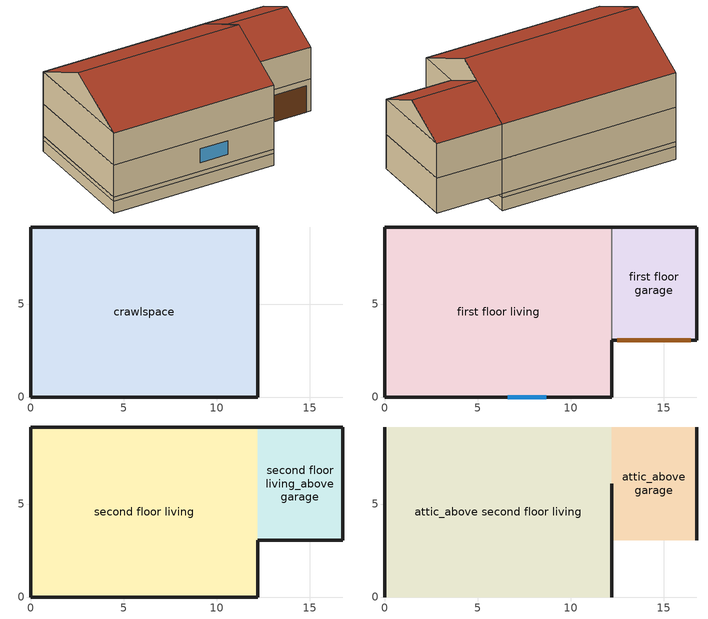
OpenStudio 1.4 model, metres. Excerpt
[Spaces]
crawlspace
 floor ground (GrndUninsUnfinCSFloor): 12.19,9.14 12.19,0 0,0 0,9.14 z-1.22
 wall outside (CSRimJoist): 0,9.14 0,0 12.19,0 12.19,9.14 0,9.14 z-0.3:0
 wall ground (GrndInsUnfinCSWall): 12.19,0 12.19,9.14 0,9.14 0,0 12.19,0 z-1.22:-0.3
first floor living
 floor to crawlspace (UnfinCSInsFinFloor): 12.19,9.14 12.19,0 0,0 0,9.14 z0
 wall outside (ExtInsFinWall): 12.19,9.14 0,9.14 0,0 12.19,0 12.19,3.05 z0:2.44
 wall to first floor garage (UnfinInsFinWall): 12.19,3.05 12.19,9.14 z0:2.44
 window (Sub Surface 1-Glass): 6.6,0 8.67,0 z0.66:1.72
 ceiling adiabatic (RevFinUninsFinFloor): 12.19,0 12.19,9.14 0,9.14 0,0 z2.44
first floor garage
 floor ground (GrndUninsUnfinGrgFloor): 16.76,9.14 16.76,3.05 12.19,3.05 12.19,9.14 z0
 wall outside (ExtUninsUnfinWall): 12.19,3.05 16.76,3.05 16.76,9.14 12.19,9.14 z0:2.44
 door (GarageDoors): 12.49,3.05 16.45,3.05 z0:2
second floor living
 floor adiabatic (FinUninsFinFloor): 12.19,9.14 12.19,0 0,0 0,9.14 z2.44
 wall outside (ExtInsFinWall): 12.19,9.14 0,9.14 0,0 12.19,0 12.19,3.05 z2.44:4.88
second floor living_above garage
 floor to first floor garage (UnfinInsFinFloor): 16.76,9.14 16.76,3.05 12.19,3.05 12.19,9.14 z2.44
 wall outside (ExtInsFinWall): 12.19,3.05 16.76,3.05 16.76,9.14 12.19,9.14 z2.44:4.88
attic_above second floor living
 floor to second floor living (FinInsUnfinUAFloor): 12.19,9.14 12.19,0 0,0 0,9.14 z4.88
 wall outside (ExtUninsUnfinWall): 0,4.57,7.16 0,9.14,4.88 0,0,4.88; 12.19,4.57,7.16 12.19,0,4.88 12.19,3.05,4.88 12.19,6.1,6.4
 roof outside (UnfinInsExtRoof): 12.19,4.57,7.16 12.19,9.14,4.88 0,9.14,4.88 0,4.57,7.16; 0,4.57,7.16 0,0,4.88 12.19,0,4.88 12.19,4.57,7.16
attic_above garage
 floor to second floor living_above garage (FinInsUnfinUAFloor): 16.76,9.14 16.76,3.05 12.19,3.05 12.19,9.14 z4.88
 wall outside (ExtUninsUnfinWall): 16.76,6.1,6.4 16.76,3.05,4.88 16.76,9.14,4.88
 roof outside (UnfinInsExtRoof): 16.76,6.1,6.4 16.76,9.14,4.88 12.19,9.14,4.88 12.19,6.1,6.4; 12.19,6.1,6.4 12.19,3.05,4.88 16.76,3.05,4.88 16.76,6.1,6.4
[Building]
simple residential geometry
[ClimateZones]
Climate Zone Institution Name 1=ASHRAE; Climate Zone Document Name 1=ANSI/ASHRAE Standard 169; Climate Zone Document Year 1=2006; Climate Zone Institution Name 2=CEC; Climate Zone Document Name 2=California Climate Zone Descriptions; Climate Zone Document Year 2=1995
[Site]
Site 1: Latitude {deg}=39.74; Longitude {deg}=-105.18; Time Zone {hr}=-7; Elevation {m}=1829
[SizingPeriod:DesignDay] Barometric Pressure {Pa}=81198; Sky Clearness=0; Rain Indicator=0; Snow Indicator=0; Day of Month=21; Daylight Saving Time Indicator=0; Dry-Bulb Temperature Range Modifier Type=DefaultMultipliers
Name | Maximum Dry-Bulb Temperature {C} | Daily Dry-Bulb Temperature Range {deltaC} | Humidity Indicating Conditions at Maximum Dry-Bulb {BasedOnField A3} | Wind Speed {m/s} | Wind Direction {deg} | Month | Day Type | Humidity Indicating Type | Solar Model Indicator | ASHRAE Taub | ASHRAE Taud
Denver Centennial  Golden   N Ann Clg .4% Condns Enth=>MDB | 27.3 | 15.2 | 59700 | 4.9 | 0 | 7 | SummerDesignDay | Enthalpy | ASHRAETau | 0.424 | 2.025
Denver Centennial  Golden   N Ann Htg Wind 99.6% Condns WS=>MCDB | 3.9 | 0 | 3.9 | 12.2 | 340 | 12 | WinterDesignDay | Wetbulb | ASHRAEClearSky
Denver Centennial  Golden   N Ann Clg .4% Condns WB=>MDB | 27.3 | 15.2 | 18.4 | 4.9 | 0 | 7 | SummerDesignDay | Wetbulb | ASHRAETau | 0.424 | 2.025
Denver Centennial  Golden   N Ann Clg .4% Condns DP=>MDB | 20.2 | 15.2 | 16.1 | 4.9 | 0 | 7 | SummerDesignDay | Dewpoint | ASHRAETau | 0.424 | 2.025
Denver Centennial  Golden   N Ann Clg .4% Condns DB=>MWB | 33 | 15.2 | 15.7 | 4.9 | 0 | 7 | SummerDesignDay | Wetbulb | ASHRAETau | 0.424 | 2.025
Denver Centennial  Golden   N Ann Htg 99.6% Condns DB | -18.8 | 0 | -18.8 | 3 | 340 | 12 | WinterDesignDay | Wetbulb | ASHRAEClearSky
Denver Centennial  Golden   N Ann Hum_n 99.6% Condns DP=>MCDB | -10.9 | 0 | -21.6 | 3 | 340 | 12 | WinterDesignDay | Dewpoint | ASHRAEClearSky
[Material]
Name | Roughness | Thickness {m} | Conductivity {W/m-K} | Density {kg/m3} | Specific Heat {J/kg-K} | Thermal Absorptance | Solar Absorptance | Visible Absorptance
CrawlCeilingIns | Rough | 0.23495 | 2.59778 | 106.355 | 1151.63
Plywood-3_4in | Rough | 0.0015875 | 0.11544 | 512.591 | 1214.172
Plywood-3_2in | Rough | 0.0381 | 0.11544 | 512.591 | 1214.172
FloorMass; FloorMass 1; FloorMass 2 | Rough | 0.015875 | 0.11544 | 544.628 | 1214.172 | 0.9 | 0.6
Soil-12in; Soil-12in 1 | Rough | 0.3048 | 1.73073 | 1842.12 | 418.68
Concrete-8in | Rough | 0.2032 | 1.3112 | 2242.58 | 837.36 | 0.9
CSJoistandCavity | Rough | 0.23495 | 0.584108 | 40.863 | 1209.66
ExteriorFinish; ExteriorFinish 2 | Rough | 0.009525 | 0.0894213 | 177.805 | 1046.7 | 0.9 | 0.3 | 0.3
CarpetBareLayer; CarpetBareLayer 1; CarpetBareLayer 2 | Rough | 0.0127 | 0.0433377 | 54.4628 | 1339.776 | 0.9 | 0.9
GypsumBoard-ExtWall | Rough | 0.0254 | 0.160266 | 800.923 | 837.36 | 0.9 | 0.5 | 0.1
ExteriorFinish 1 | Rough | 0.009525 | 0.0901424 | 177.805 | 1046.7 | 0.9 | 0.3 | 0.3
StudandCavity | Rough | 0.0889 | 1.24766 | 128.864 | 1213.01
GypsumBoard-Ceiling; GypsumBoard-Ceiling 1 | Rough | 0.0254 | 0.160266 | 800.923 | 837.36 | 0.9 | 0.3 | 0.1
AddforCTFCalc; Plywood-3_4in 1; Plywood-3_4in 2; Plywood-3_4in 3 | Rough | 0.01905 | 0.11544 | 512.591 | 1214.172
RoofingMaterial | Rough | 0.0094488 | 0.162689 | 1121.29 | 1465.38 | 0.91 | 0.85 | 0.85
UARoofIns | Rough | 0.18415 | 9.5252 | 36.7699 | 1209.11
PartitionWallMass; PartitionWallMass 1 | Rough | 0.0127 | 0.160266 | 800.923 | 837.36 | 0.9 | 0.5 | 0.1
IntWallIns | Rough | 0.0889 | 1.29846 | 128.864 | 1213.01
StudandAirFloor | Rough | 0.0889 | 0.448724 | 67.468 | 1211.59
IntFloorIns | Rough | 0.1397 | 1.90462 | 106.355 | 1151.63
Plywood-1_2in 1 | Rough | 0.0127 | 0.11544 | 512.591 | 1214.172
StudandAirWall; StudandAirWall 1 | Rough | 0.0889 | 0.4425 | 48.9212 | 1210.47
Concrete-4in | Rough | 0.1016 | 1.3112 | 2242.58 | 837.36 | 0.9
GarageDoorMaterial | Smooth | 0.0633984 | 0.0873133 | 512.591 | 1214.172
LivingFurnitureMaterial | Rough | 0.1524 | 0.11544 | 640.739 | 1214.172 | 0.9 | 0.6 | 0.1
GarageFurnitureMaterial | Rough | 0.1524 | 0.11544 | 640.739 | 1214.172
[Material:NoMass] Roughness=Rough
Name | Thermal Resistance {m2-K/W}
CWall-FicR | 0.099524
CFloor-FicR; Adiabatic | 176.11
[Construction]
UnfinCSInsFinFloor: CrawlCeilingIns, Plywood-3_4in, FloorMass, CarpetBareLayer
GrndInsUnfinCSWall: CWall-FicR, Soil-12in, Concrete-8in
GrndUninsUnfinCSFloor: CFloor-FicR, Soil-12in
CSRimJoist: ExteriorFinish, Plywood-3_2in, CSJoistandCavity
ExtInsFinWall: ExteriorFinish 1, StudandCavity, GypsumBoard-ExtWall
FinInsUnfinUAFloor: GypsumBoard-Ceiling, AddforCTFCalc
UnfinInsExtRoof: RoofingMaterial, Plywood-3_4in 1, UARoofIns
UnfinInsFinWall: IntWallIns, PartitionWallMass
FinUninsFinFloor: GypsumBoard-Ceiling 1, StudandAirFloor, Plywood-3_4in 2, FloorMass 1, CarpetBareLayer 1
RevFinUninsFinFloor: CarpetBareLayer 1, FloorMass 1, Plywood-3_4in 2, StudandAirFloor, GypsumBoard-Ceiling 1
UnfinInsFinFloor: IntFloorIns, Plywood-3_4in 3, FloorMass 2, CarpetBareLayer 2
ExtUninsUnfinWall: ExteriorFinish 2, Plywood-1_2in 1, StudandAirWall
GrndUninsUnfinGrgFloor: Adiabatic, Soil-12in 1, Concrete-4in
Sub Surface 1-Glass: Sub Surface 1-Win
GarageDoors: GarageDoorMaterial
FinUninsFinWall: PartitionWallMass 1, StudandAirWall 1, PartitionWallMass 1
LivingFurniture: LivingFurnitureMaterial
GarageFurniture: GarageFurnitureMaterial
[WindowMaterial:Shade]
CoolingShade: Solar Transmittance=0.999; Solar Reflectance=0.00099; Visible Transmittance=0.999; Visible Reflectance=0.00099; Thermal Hemispherical Emissivity=1e-005; Thermal Transmittance=0.999; Thickness {m}=0.0001; Conductivity {W/m-K}=10000; Shade to Glass Distance {m}=0.001; Top Opening Multiplier=0; Bottom Opening Multiplier=0; Left-Side Opening Multiplier=0; Right-Side Opening Multiplier=0; Airflow Permeability=0
[WindowMaterial:SimpleGlazingSystem]
Sub Surface 1-Win: U-Factor {W/m2-K}=0.38; Solar Heat Gain Coefficient=0.308
[BuildingStory]
Name | Nominal Z Coordinate {m} | Nominal Floor to Floor Height {m}
first level; third level | 0 | 2.4384
second level | 2.4384 | 2.4384
crawl | 0 | 1.2192
[Space]
Name | Space Type | Building Story | Thermal Zone
first floor living | living spacetype | first level | living
second floor living; second floor living_above garage | living spacetype | second level | living
attic_above second floor living; attic_above garage | attic spacetype | third level | attic
first floor garage | garage spacetype | first level | garage
crawlspace | crawl spacetype | crawl | crawl
[SpaceType]
living spacetype; garage spacetype; attic spacetype; crawl spacetype
[ThermalZone] Use Ideal Air Loads=No
living; garage; attic; crawl
[Sizing:Zone] Zone Cooling Design Supply Air Temperature {C}=14; Zone Heating Design Supply Air Temperature {C}=40; Zone Cooling Design Supply Air Humidity Ratio {kg-H2O/kg-air}=0.0085; Zone Heating Design Supply Air Humidity Ratio {kg-H2O/kg-air}=0.008; Heating Design Air Flow Method=DesignDay
Name | Cooling Design Air Flow Method
garage; attic; living | DesignDay
crawl
[ElectricEquipment:Definition] Design Level Calculation Method=EquipmentLevel
Name | Design Level {W} | Fraction Latent | Fraction Radiant | Fraction Lost
residential_electric_range | 224.287 | 0.3 | 0.24 | 0.3
residential_electric_mel | 558.191 | 0.022 | 0.555 | 0.053
residential_refrigerator | 65.0944 | 0 | 0 | 0
residential_electric_dw | 55.3041 | 0.15 | 0.36 | 0.27
[ElectricEquipment] Space or SpaceType=living spacetype
Name | Electric Equipment Definition | Schedule
residential_electric_range | residential_electric_range | Range_annual_schedule
residential_electric_mel | residential_electric_mel | Elcetric_mel_annual_schedule
residential_refrigerator | residential_refrigerator | refrigerator_ruleset
residential_electric_dw | residential_electric_dw | Elcetric_dw_annual_schedule
[ShadingControl]
WindowShadingControl: Shading Type=InteriorShade; Shading Device Material=CoolingShade; Shading Control Type=OnIfScheduleAllows; Schedule=WindowShadingSchedule
[InternalMass:Definition] Design Level Calculation Method=SurfaceArea
Name | Construction | Surface Area {m2}
LivingPartition | FinUninsFinWall | 111.484
LivingSpaceFurniture | LivingFurniture | 44.5935
GarageSpaceFurniture | GarageFurniture | 2.78709
[InternalMass]
Name | Internal Mass Definition | Space or SpaceType
LivingPartition | LivingPartition | living spacetype
LivingSpaceFurniture | LivingSpaceFurniture | living spacetype
GarageSpaceFurniture | GarageSpaceFurniture | garage spacetype
[Schedule:Ruleset]
Name | Default Day Schedule | Summer Design Day Schedule | Winter Design Day Schedule
Range_annual_schedule | Schedule Day 1 | RangeSummer 1 | RangeWinter 1
Elcetric_mel_annual_schedule | Schedule Day 2 | ElectricmelSummer 1 | ElectricmelWinter 1
refrigerator_ruleset | Schedule Day 3 | RefrigeratorSummer 1 | RefrigeratorWinter 1
Elcetric_dw_annual_schedule | Schedule Day 4 | ElectricDwSummer 1 | ElectricDwWinter 1
WindowShadingSchedule | Schedule Day 5 | WindowShadingScheduleSummer | WindowShadingScheduleWinter
[Schedule:Day]
Schedule Day 1; Schedule Day 2; Schedule Day 3; Schedule Day 4; Schedule Day 5: 24, 0, 0
RangeWinter; RangeWeekend1; RangeWeekday2; RangeWeekend2; RangeWeekday12; RangeWeekend12; RangeWinter 1: 1, 0, 0.0466667, 2, 0, 0.0466667, 3, 0, 0.0266667, 4, 0, 0.0266667, 5, 0, 0.0466667, 6, 0, 0.0733333, 7, 0, 0.166667, 8, 0, 0.28, 9, 0, 0.306667, 10, 0, 0.32, 11, 0, 0.28, 12, 0, 0.333333, 13, 0, 0.38, 14, 0, 0.306667, 15, 0, 0.38, 16, 0, 0.293333, 17, 0, 0.613333, 18, 0, 1, 19, 0, 0.78, 20, 0, 0.4, 21, 0, 0.233333, 22, 0, 0.166667, 23, 0, 0.106667, 24, 0, 0.0733333
RangeWeekday3; RangeWeekend3; RangeWeekday5; RangeWeekend5: 1, 0, 0.0421574, 2, 0, 0.0421574, 3, 0, 0.0240899, 4, 0, 0.0240899, 5, 0, 0.0421574, 6, 0, 0.0662473, 7, 0, 0.150562, 8, 0, 0.252944, 9, 0, 0.277034, 10, 0, 0.289079, 11, 0, 0.252944, 12, 0, 0.301124, 13, 0, 0.343282, 14, 0, 0.277034, 15, 0, 0.343282, 16, 0, 0.264989, 17, 0, 0.554069, 18, 0, 0.903373, 19, 0, 0.704631, 20, 0, 0.361349, 21, 0, 0.210787, 22, 0, 0.150562, 23, 0, 0.0963598, 24, 0, 0.0662473
RangeWeekday4; RangeWeekend4: 1, 0, 0.0419872, 2, 0, 0.0419872, 3, 0, 0.0239927, 4, 0, 0.0239927, 5, 0, 0.0419872, 6, 0, 0.0659799, 7, 0, 0.149954, 8, 0, 0.251923, 9, 0, 0.275916, 10, 0, 0.287912, 11, 0, 0.251923, 12, 0, 0.299909, 13, 0, 0.341896, 14, 0, 0.275916, 15, 0, 0.341896, 16, 0, 0.26392, 17, 0, 0.551832, 18, 0, 0.899727, 19, 0, 0.701787, 20, 0, 0.359891, 21, 0, 0.209936, 22, 0, 0.149954, 23, 0, 0.0959708, 24, 0, 0.0659799
RangeSummer; RangeWeekend6; RangeWeekday9; RangeWeekend9; RangeSummer 1: 1, 0, 0.0378608, 2, 0, 0.0378608, 3, 0, 0.0216348, 4, 0, 0.0216348, 5, 0, 0.0378608, 6, 0, 0.0594956, 7, 0, 0.135217, 8, 0, 0.227165, 9, 0, 0.2488, 10, 0, 0.259617, 11, 0, 0.227165, 12, 0, 0.270435, 13, 0, 0.308295, 14, 0, 0.2488, 15, 0, 0.308295, 16, 0, 0.237982, 17, 0, 0.4976, 18, 0, 0.811304, 19, 0, 0.632817, 20, 0, 0.324521, 21, 0, 0.189304, 22, 0, 0.135217, 23, 0, 0.086539, 24, 0, 0.0594956
RangeWeekday7; RangeWeekend7; RangeWeekday8; RangeWeekend8: 1, 0, 0.0381161, 2, 0, 0.0381161, 3, 0, 0.0217806, 4, 0, 0.0217806, 5, 0, 0.0381161, 6, 0, 0.0598967, 7, 0, 0.136129, 8, 0, 0.228696, 9, 0, 0.250477, 10, 0, 0.261367, 11, 0, 0.228696, 12, 0, 0.272258, 13, 0, 0.310374, 14, 0, 0.250477, 15, 0, 0.310374, 16, 0, 0.239587, 17, 0, 0.500954, 18, 0, 0.816773, 19, 0, 0.637083, 20, 0, 0.326709, 21, 0, 0.19058, 22, 0, 0.136129, 23, 0, 0.0871225, 24, 0, 0.0598967
RangeWeekday10; RangeWeekend10; RangeWeekday11; RangeWeekend11: 1, 0, 0.0461562, 2, 0, 0.0461562, 3, 0, 0.026375, 4, 0, 0.026375, 5, 0, 0.0461562, 6, 0, 0.0725311, 7, 0, 0.164844, 8, 0, 0.276937, 9, 0, 0.303312, 10, 0, 0.3165, 11, 0, 0.276937, 12, 0, 0.329687, 13, 0, 0.375843, 14, 0, 0.303312, 15, 0, 0.375843, 16, 0, 0.290125, 17, 0, 0.606624, 18, 0, 0.989061, 19, 0, 0.771468, 20, 0, 0.395624, 21, 0, 0.230781, 22, 0, 0.164844, 23, 0, 0.1055, 24, 0, 0.0725311
ElectricmelWinter; ElectricmelWeekend1; ElectricmelWeekday12; ElectricmelWeekend12; ElectricmelWinter 1: 1, 0, 0.559347, 2, 0, 0.517396, 3, 0, 0.517396, 4, 0, 0.503412, 5, 0, 0.461461, 6, 0, 0.503412, 7, 0, 0.601298, 8, 0, 0.657232, 9, 0, 0.475445, 10, 0, 0.321624, 11, 0, 0.335608, 12, 0, 0.349592, 13, 0, 0.335608, 14, 0, 0.391543, 15, 0, 0.433494, 16, 0, 0.447477, 17, 0, 0.545363, 18, 0, 0.741134, 19, 0, 0.880971, 20, 0, 0.936905, 21, 0, 0.99284, 22, 0, 0.964873, 23, 0, 0.825036, 24, 0, 0.699183
ElectricmelWeekday2; ElectricmelWeekend2: 1, 0, 0.56338, 2, 0, 0.521127, 3, 0, 0.521127, 4, 0, 0.507042, 5, 0, 0.464789, 6, 0, 0.507042, 7, 0, 0.605634, 8, 0, 0.661972, 9, 0, 0.478873, 10, 0, 0.323944, 11, 0, 0.338028, 12, 0, 0.352113, 13, 0, 0.338028, 14, 0, 0.394366, 15, 0, 0.43662, 16, 0, 0.450704, 17, 0, 0.549296, 18, 0, 0.746479, 19, 0, 0.887324, 20, 0, 0.943662, 21, 0, 1, 22, 0, 0.971831, 23, 0, 0.830986, 24, 0, 0.704225
ElectricmelWeekday3; ElectricmelWeekend3; ElectricmelWeekday5; ElectricmelWeekend5: 1, 0, 0.445057, 2, 0, 0.411678, 3, 0, 0.411678, 4, 0, 0.400551, 5, 0, 0.367172, 6, 0, 0.400551, 7, 0, 0.478436, 8, 0, 0.522942, 9, 0, 0.378298, 10, 0, 0.255908, 11, 0, 0.267034, 12, 0, 0.278161, 13, 0, 0.267034, 14, 0, 0.31154, 15, 0, 0.344919, 16, 0, 0.356046, 17, 0, 0.433931, 18, 0, 0.5897, 19, 0, 0.700965, 20, 0, 0.74547, 21, 0, 0.789976, 22, 0, 0.767723, 23, 0, 0.656459, 24, 0, 0.556321
ElectricmelWeekday4; ElectricmelWeekend4: 1, 0, 0.443264, 2, 0, 0.410019, 3, 0, 0.410019, 4, 0, 0.398938, 5, 0, 0.365693, 6, 0, 0.398938, 7, 0, 0.476509, 8, 0, 0.520835, 9, 0, 0.376775, 10, 0, 0.254877, 11, 0, 0.265959, 12, 0, 0.27704, 13, 0, 0.265959, 14, 0, 0.310285, 15, 0, 0.34353, 16, 0, 0.354611, 17, 0, 0.432183, 18, 0, 0.587325, 19, 0, 0.698141, 20, 0, 0.742468, 21, 0, 0.786794, 22, 0, 0.764631, 23, 0, 0.653815, 24, 0, 0.55408
ElectricmelSummer; ElectricmelWeekend6; ElectricmelWeekday9; ElectricmelWeekend9; ElectricmelSummer 1: 1, 0, 0.370657, 2, 0, 0.342857, 3, 0, 0.342857, 4, 0, 0.333591, 5, 0, 0.305792, 6, 0, 0.333591, 7, 0, 0.398456, 8, 0, 0.435522, 9, 0, 0.315058, 10, 0, 0.213128, 11, 0, 0.222394, 12, 0, 0.23166, 13, 0, 0.222394, 14, 0, 0.25946, 15, 0, 0.287259, 16, 0, 0.296525, 17, 0, 0.36139, 18, 0, 0.49112, 19, 0, 0.583784, 20, 0, 0.62085, 21, 0, 0.657916, 22, 0, 0.639383, 23, 0, 0.546719, 24, 0, 0.463321
ElectricmelWeekday7; ElectricmelWeekend7; ElectricmelWeekday8; ElectricmelWeekend8: 1, 0, 0.367968, 2, 0, 0.34037, 3, 0, 0.34037, 4, 0, 0.331171, 5, 0, 0.303573, 6, 0, 0.331171, 7, 0, 0.395565, 8, 0, 0.432362, 9, 0, 0.312772, 10, 0, 0.211581, 11, 0, 0.220781, 12, 0, 0.22998, 13, 0, 0.220781, 14, 0, 0.257577, 15, 0, 0.285175, 16, 0, 0.294374, 17, 0, 0.358768, 18, 0, 0.487557, 19, 0, 0.579549, 20, 0, 0.616346, 21, 0, 0.653142, 22, 0, 0.634744, 23, 0, 0.542752, 24, 0, 0.459959
ElectricmelWeekday10; ElectricmelWeekend10: 1, 0, 0.443712, 2, 0, 0.410434, 3, 0, 0.410434, 4, 0, 0.399341, 5, 0, 0.366063, 6, 0, 0.399341, 7, 0, 0.476991, 8, 0, 0.521362, 9, 0, 0.377156, 10, 0, 0.255135, 11, 0, 0.266227, 12, 0, 0.27732, 13, 0, 0.266227, 14, 0, 0.310599, 15, 0, 0.343877, 16, 0, 0.35497, 17, 0, 0.43262, 18, 0, 0.587919, 19, 0, 0.698847, 20, 0, 0.743218, 21, 0, 0.787589, 22, 0, 0.765404, 23, 0, 0.654476, 24, 0, 0.55464
ElectricmelWeekday11; ElectricmelWeekend11: 1, 0, 0.442368, 2, 0, 0.40919, 3, 0, 0.40919, 4, 0, 0.398131, 5, 0, 0.364953, 6, 0, 0.398131, 7, 0, 0.475545, 8, 0, 0.519782, 9, 0, 0.376013, 10, 0, 0.254361, 11, 0, 0.265421, 12, 0, 0.27648, 13, 0, 0.265421, 14, 0, 0.309657, 15, 0, 0.342835, 16, 0, 0.353894, 17, 0, 0.431309, 18, 0, 0.586137, 19, 0, 0.696729, 20, 0, 0.740966, 21, 0, 0.785203, 22, 0, 0.763084, 23, 0, 0.652493, 24, 0, 0.55296
RefrigeratorWinter; RefrigeratorWeekend1; RefrigeratorWeekday12; RefrigeratorWeekend12; RefrigeratorWinter 1: 1, 0, 0.610949, 2, 0, 0.595675, 3, 0, 0.580401, 4, 0, 0.565128, 5, 0, 0.549854, 6, 0, 0.549854, 7, 0, 0.580401, 8, 0, 0.610949, 9, 0, 0.626223, 10, 0, 0.626223, 11, 0, 0.610949, 12, 0, 0.610949, 13, 0, 0.641496, 14, 0, 0.641496, 15, 0, 0.641496, 16, 0, 0.626223, 17, 0, 0.672044, 18, 0, 0.733139, 19, 0, 0.763686, 20, 0, 0.733139, 21, 0, 0.717865, 22, 0, 0.702591, 23, 0, 0.672044, 24, 0, 0.626223
RefrigeratorWeekday2; RefrigeratorWeekend2: 1, 0, 0.609489, 2, 0, 0.594252, 3, 0, 0.579015, 4, 0, 0.563777, 5, 0, 0.54854, 6, 0, 0.54854, 7, 0, 0.579015, 8, 0, 0.609489, 9, 0, 0.624726, 10, 0, 0.624726, 11, 0, 0.609489, 12, 0, 0.609489, 13, 0, 0.639964, 14, 0, 0.639964, 15, 0, 0.639964, 16, 0, 0.624726, 17, 0, 0.670438, 18, 0, 0.731387, 19, 0, 0.761861, 20, 0, 0.731387, 21, 0, 0.71615, 22, 0, 0.700912, 23, 0, 0.670438, 24, 0, 0.624726
RefrigeratorWeekday3; RefrigeratorWeekend3; RefrigeratorWeekday4; RefrigeratorWeekend4; RefrigeratorWeekday5; RefrigeratorWeekend5: 1, 0, 0.791241, 2, 0, 0.77146, 3, 0, 0.751679, 4, 0, 0.731898, 5, 0, 0.712117, 6, 0, 0.712117, 7, 0, 0.751679, 8, 0, 0.791241, 9, 0, 0.811022, 10, 0, 0.811022, 11, 0, 0.791241, 12, 0, 0.791241, 13, 0, 0.830803, 14, 0, 0.830803, 15, 0, 0.830803, 16, 0, 0.811022, 17, 0, 0.870365, 18, 0, 0.949489, 19, 0, 0.989051, 20, 0, 0.949489, 21, 0, 0.929708, 22, 0, 0.909927, 23, 0, 0.870365, 24, 0, 0.811022
RefrigeratorSummer; RefrigeratorWeekend6; RefrigeratorWeekday7; RefrigeratorWeekend7; RefrigeratorWeekday8; RefrigeratorWeekend8; RefrigeratorWeekday9; RefrigeratorWeekend9; RefrigeratorSummer 1: 1, 0, 0.8, 2, 0, 0.78, 3, 0, 0.76, 4, 0, 0.74, 5, 0, 0.72, 6, 0, 0.72, 7, 0, 0.76, 8, 0, 0.8, 9, 0, 0.82, 10, 0, 0.82, 11, 0, 0.8, 12, 0, 0.8, 13, 0, 0.84, 14, 0, 0.84, 15, 0, 0.84, 16, 0, 0.82, 17, 0, 0.88, 18, 0, 0.96, 19, 0, 1, 20, 0, 0.96, 21, 0, 0.94, 22, 0, 0.92, 23, 0, 0.88, 24, 0, 0.82
RefrigeratorWeekday10; RefrigeratorWeekend10: 1, 0, 0.679562, 2, 0, 0.662573, 3, 0, 0.645584, 4, 0, 0.628595, 5, 0, 0.611606, 6, 0, 0.611606, 7, 0, 0.645584, 8, 0, 0.679562, 9, 0, 0.696551, 10, 0, 0.696551, 11, 0, 0.679562, 12, 0, 0.679562, 13, 0, 0.71354, 14, 0, 0.71354, 15, 0, 0.71354, 16, 0, 0.696551, 17, 0, 0.747518, 18, 0, 0.815474, 19, 0, 0.849453, 20, 0, 0.815474, 21, 0, 0.798485, 22, 0, 0.781496, 23, 0, 0.747518, 24, 0, 0.696551
RefrigeratorWeekday11; RefrigeratorWeekend11: 1, 0, 0.675182, 2, 0, 0.658303, 3, 0, 0.641423, 4, 0, 0.624544, 5, 0, 0.607664, 6, 0, 0.607664, 7, 0, 0.641423, 8, 0, 0.675182, 9, 0, 0.692062, 10, 0, 0.692062, 11, 0, 0.675182, 12, 0, 0.675182, 13, 0, 0.708942, 14, 0, 0.708942, 15, 0, 0.708942, 16, 0, 0.692062, 17, 0, 0.742701, 18, 0, 0.810219, 19, 0, 0.843978, 20, 0, 0.810219, 21, 0, 0.793339, 22, 0, 0.77646, 23, 0, 0.742701, 24, 0, 0.692062
ElectricDwWinter; ElectricDwWeekday2; ElectricDwWeekday3; ElectricDwWeekday4; ElectricDwWeekday5; ElectricDwSummer; ElectricDwWeekday7; ElectricDwWeekday8; ElectricDwWeekday9; ElectricDwWeekday10; ElectricDwWeekday11; ElectricDwWeekday12; ElectricDwSummer 1; ElectricDwWinter 1: 1, 0, 0.126126, 2, 0, 0.0588589, 3, 0, 0.042042, 4, 0, 0.0252252, 5, 0, 0.0252252, 6, 0, 0.0840841, 7, 0, 0.168168, 8, 0, 0.260661, 9, 0, 0.487688, 10, 0, 0.546547, 11, 0, 0.470871, 12, 0, 0.403604, 13, 0, 0.344745, 14, 0, 0.386787, 15, 0, 0.302703, 16, 0, 0.31952, 17, 0, 0.31952, 18, 0, 0.412012, 19, 0, 0.731532, 20, 0, 0.933333, 21, 0, 0.756757, 22, 0, 0.563363, 23, 0, 0.36997, 24, 0, 0.260661
ElectricDwWeekend1; ElectricDwWeekend2; ElectricDwWeekend3; ElectricDwWeekend4; ElectricDwWeekend5; ElectricDwWeekend6; ElectricDwWeekend7; ElectricDwWeekend8; ElectricDwWeekend9; ElectricDwWeekend10; ElectricDwWeekend11; ElectricDwWeekend12: 1, 0, 0.135135, 2, 0, 0.0630631, 3, 0, 0.045045, 4, 0, 0.027027, 5, 0, 0.027027, 6, 0, 0.0900901, 7, 0, 0.18018, 8, 0, 0.279279, 9, 0, 0.522523, 10, 0, 0.585586, 11, 0, 0.504505, 12, 0, 0.432432, 13, 0, 0.369369, 14, 0, 0.414414, 15, 0, 0.324324, 16, 0, 0.342342, 17, 0, 0.342342, 18, 0, 0.441441, 19, 0, 0.783784, 20, 0, 1, 21, 0, 0.810811, 22, 0, 0.603604, 23, 0, 0.396396, 24, 0, 0.279279
WindowShadingSchedule01d; WindowShadingSchedule02d; WindowShadingSchedule12d; WindowShadingScheduleWinter: 1, 0, 0, 2, 0, 0, 3, 0, 0, 4, 0, 0, 5, 0, 0, 6, 0, 0, 7, 0, 0, 8, 0, 0, 9, 0, 0, 10, 0, 0, 11, 0, 0, 12, 0, 0, 13, 0, 0, 14, 0, 0, 15, 0, 0, 16, 0, 0, 17, 0, 0, 18, 0, 0, 19, 0, 0, 20, 0, 0, 21, 0, 0, 22, 0, 0, 23, 0, 0, 24, 0, 0
WindowShadingSchedule03d; WindowShadingSchedule04d; WindowShadingSchedule05d; WindowShadingSchedule06d; WindowShadingSchedule07d; WindowShadingSchedule08d; WindowShadingSchedule09d; WindowShadingSchedule10d; WindowShadingSchedule11d; WindowShadingScheduleSummer: 1, 0, 1, 2, 0, 1, 3, 0, 1, 4, 0, 1, 5, 0, 1, 6, 0, 1, 7, 0, 1, 8, 0, 1, 9, 0, 1, 10, 0, 1, 11, 0, 1, 12, 0, 1, 13, 0, 1, 14, 0, 1, 15, 0, 1, 16, 0, 1, 17, 0, 1, 18, 0, 1, 19, 0, 1, 20, 0, 1, 21, 0, 1, 22, 0, 1, 23, 0, 1, 24, 0, 1
[Schedule:Rule] Date Specification Type=DateRange; Start Day=1
Name | Schedule Ruleset | Rule Order | Day Schedule | Apply Sunday | Apply Monday | Apply Tuesday | Apply Wednesday | Apply Thursday | Apply Friday | Apply Saturday | Start Month | End Month | End Day
range_weekday_ruleset1 | Range_annual_schedule | 23 | RangeWinter | No | Yes | Yes | Yes | Yes | Yes | No | 1 | 1 | 31
range_weekend_ruleset1 | Range_annual_schedule | 22 | RangeWeekend1 | Yes | No | No | No | No | No | Yes | 1 | 1 | 31
range_weekday_ruleset2 | Range_annual_schedule | 21 | RangeWeekday2 | No | Yes | Yes | Yes | Yes | Yes | No | 2 | 2 | 28
range_weekend_ruleset2 | Range_annual_schedule | 20 | RangeWeekend2 | Yes | No | No | No | No | No | Yes | 2 | 2 | 28
range_weekday_ruleset3 | Range_annual_schedule | 19 | RangeWeekday3 | No | Yes | Yes | Yes | Yes | Yes | No | 3 | 3 | 31
range_weekend_ruleset3 | Range_annual_schedule | 18 | RangeWeekend3 | Yes | No | No | No | No | No | Yes | 3 | 3 | 31
range_weekday_ruleset4 | Range_annual_schedule | 17 | RangeWeekday4 | No | Yes | Yes | Yes | Yes | Yes | No | 4 | 4 | 30
range_weekend_ruleset4 | Range_annual_schedule | 16 | RangeWeekend4 | Yes | No | No | No | No | No | Yes | 4 | 4 | 30
range_weekday_ruleset5 | Range_annual_schedule | 15 | RangeWeekday5 | No | Yes | Yes | Yes | Yes | Yes | No | 5 | 5 | 31
range_weekend_ruleset5 | Range_annual_schedule | 14 | RangeWeekend5 | Yes | No | No | No | No | No | Yes | 5 | 5 | 31
range_weekday_ruleset6 | Range_annual_schedule | 13 | RangeSummer | No | Yes | Yes | Yes | Yes | Yes | No | 6 | 6 | 30
range_weekend_ruleset6 | Range_annual_schedule | 12 | RangeWeekend6 | Yes | No | No | No | No | No | Yes | 6 | 6 | 30
range_weekday_ruleset7 | Range_annual_schedule | 11 | RangeWeekday7 | No | Yes | Yes | Yes | Yes | Yes | No | 7 | 7 | 31
range_weekend_ruleset7 | Range_annual_schedule | 10 | RangeWeekend7 | Yes | No | No | No | No | No | Yes | 7 | 7 | 31
range_weekday_ruleset8 | Range_annual_schedule | 9 | RangeWeekday8 | No | Yes | Yes | Yes | Yes | Yes | No | 8 | 8 | 31
range_weekend_ruleset8 | Range_annual_schedule | 8 | RangeWeekend8 | Yes | No | No | No | No | No | Yes | 8 | 8 | 31
range_weekday_ruleset9 | Range_annual_schedule | 7 | RangeWeekday9 | No | Yes | Yes | Yes | Yes | Yes | No | 9 | 9 | 30
range_weekend_ruleset9 | Range_annual_schedule | 6 | RangeWeekend9 | Yes | No | No | No | No | No | Yes | 9 | 9 | 30
range_weekday_ruleset10 | Range_annual_schedule | 5 | RangeWeekday10 | No | Yes | Yes | Yes | Yes | Yes | No | 10 | 10 | 31
range_weekend_ruleset10 | Range_annual_schedule | 4 | RangeWeekend10 | Yes | No | No | No | No | No | Yes | 10 | 10 | 31
range_weekday_ruleset11 | Range_annual_schedule | 3 | RangeWeekday11 | No | Yes | Yes | Yes | Yes | Yes | No | 11 | 11 | 30
range_weekend_ruleset11 | Range_annual_schedule | 2 | RangeWeekend11 | Yes | No | No | No | No | No | Yes | 11 | 11 | 30
range_weekday_ruleset12 | Range_annual_schedule | 1 | RangeWeekday12 | No | Yes | Yes | Yes | Yes | Yes | No | 12 | 12 | 31
range_weekend_ruleset12 | Range_annual_schedule | 0 | RangeWeekend12 | Yes | No | No | No | No | No | Yes | 12 | 12 | 31
elec_mel_weekday_ruleset1 | Elcetric_mel_annual_schedule | 23 | ElectricmelWinter | No | Yes | Yes | Yes | Yes | Yes | No | 1 | 1 | 31
elc_mel_weekend_ruleset1 | Elcetric_mel_annual_schedule | 22 | ElectricmelWeekend1 | Yes | No | No | No | No | No | Yes | 1 | 1 | 31
elec_mel_weekday_ruleset2 | Elcetric_mel_annual_schedule | 21 | ElectricmelWeekday2 | No | Yes | Yes | Yes | Yes | Yes | No | 2 | 2 | 28
elc_mel_weekend_ruleset2 | Elcetric_mel_annual_schedule | 20 | ElectricmelWeekend2 | Yes | No | No | No | No | No | Yes | 2 | 2 | 28
elec_mel_weekday_ruleset3 | Elcetric_mel_annual_schedule | 19 | ElectricmelWeekday3 | No | Yes | Yes | Yes | Yes | Yes | No | 3 | 3 | 31
elc_mel_weekend_ruleset3 | Elcetric_mel_annual_schedule | 18 | ElectricmelWeekend3 | Yes | No | No | No | No | No | Yes | 3 | 3 | 31
elec_mel_weekday_ruleset4 | Elcetric_mel_annual_schedule | 17 | ElectricmelWeekday4 | No | Yes | Yes | Yes | Yes | Yes | No | 4 | 4 | 30
elc_mel_weekend_ruleset4 | Elcetric_mel_annual_schedule | 16 | ElectricmelWeekend4 | Yes | No | No | No | No | No | Yes | 4 | 4 | 30
elec_mel_weekday_ruleset5 | Elcetric_mel_annual_schedule | 15 | ElectricmelWeekday5 | No | Yes | Yes | Yes | Yes | Yes | No | 5 | 5 | 31
elc_mel_weekend_ruleset5 | Elcetric_mel_annual_schedule | 14 | ElectricmelWeekend5 | Yes | No | No | No | No | No | Yes | 5 | 5 | 31
elec_mel_weekday_ruleset6 | Elcetric_mel_annual_schedule | 13 | ElectricmelSummer | No | Yes | Yes | Yes | Yes | Yes | No | 6 | 6 | 30
elc_mel_weekend_ruleset6 | Elcetric_mel_annual_schedule | 12 | ElectricmelWeekend6 | Yes | No | No | No | No | No | Yes | 6 | 6 | 30
elec_mel_weekday_ruleset7 | Elcetric_mel_annual_schedule | 11 | ElectricmelWeekday7 | No | Yes | Yes | Yes | Yes | Yes | No | 7 | 7 | 31
elc_mel_weekend_ruleset7 | Elcetric_mel_annual_schedule | 10 | ElectricmelWeekend7 | Yes | No | No | No | No | No | Yes | 7 | 7 | 31
elec_mel_weekday_ruleset8 | Elcetric_mel_annual_schedule | 9 | ElectricmelWeekday8 | No | Yes | Yes | Yes | Yes | Yes | No | 8 | 8 | 31
elc_mel_weekend_ruleset8 | Elcetric_mel_annual_schedule | 8 | ElectricmelWeekend8 | Yes | No | No | No | No | No | Yes | 8 | 8 | 31
elec_mel_weekday_ruleset9 | Elcetric_mel_annual_schedule | 7 | ElectricmelWeekday9 | No | Yes | Yes | Yes | Yes | Yes | No | 9 | 9 | 30
elc_mel_weekend_ruleset9 | Elcetric_mel_annual_schedule | 6 | ElectricmelWeekend9 | Yes | No | No | No | No | No | Yes | 9 | 9 | 30
elec_mel_weekday_ruleset10 | Elcetric_mel_annual_schedule | 5 | ElectricmelWeekday10 | No | Yes | Yes | Yes | Yes | Yes | No | 10 | 10 | 31
elc_mel_weekend_ruleset10 | Elcetric_mel_annual_schedule | 4 | ElectricmelWeekend10 | Yes | No | No | No | No | No | Yes | 10 | 10 | 31
elec_mel_weekday_ruleset11 | Elcetric_mel_annual_schedule | 3 | ElectricmelWeekday11 | No | Yes | Yes | Yes | Yes | Yes | No | 11 | 11 | 30
elc_mel_weekend_ruleset11 | Elcetric_mel_annual_schedule | 2 | ElectricmelWeekend11 | Yes | No | No | No | No | No | Yes | 11 | 11 | 30
elec_mel_weekday_ruleset12 | Elcetric_mel_annual_schedule | 1 | ElectricmelWeekday12 | No | Yes | Yes | Yes | Yes | Yes | No | 12 | 12 | 31
elc_mel_weekend_ruleset12 | Elcetric_mel_annual_schedule | 0 | ElectricmelWeekend12 | Yes | No | No | No | No | No | Yes | 12 | 12 | 31
fridge_weekday_ruleset1 | refrigerator_ruleset | 23 | RefrigeratorWinter | No | Yes | Yes | Yes | Yes | Yes | No | 1 | 1 | 31
fridge_weekday_ruleset1 1 | refrigerator_ruleset | 22 | RefrigeratorWeekend1 | Yes | No | No | No | No | No | Yes | 1 | 1 | 31
fridge_weekday_ruleset2 | refrigerator_ruleset | 21 | RefrigeratorWeekday2 | No | Yes | Yes | Yes | Yes | Yes | No | 2 | 2 | 28
fridge_weekday_ruleset2 1 | refrigerator_ruleset | 20 | RefrigeratorWeekend2 | Yes | No | No | No | No | No | Yes | 2 | 2 | 28
fridge_weekday_ruleset3 | refrigerator_ruleset | 19 | RefrigeratorWeekday3 | No | Yes | Yes | Yes | Yes | Yes | No | 3 | 3 | 31
fridge_weekday_ruleset3 1 | refrigerator_ruleset | 18 | RefrigeratorWeekend3 | Yes | No | No | No | No | No | Yes | 3 | 3 | 31
fridge_weekday_ruleset4 | refrigerator_ruleset | 17 | RefrigeratorWeekday4 | No | Yes | Yes | Yes | Yes | Yes | No | 4 | 4 | 30
fridge_weekday_ruleset4 1 | refrigerator_ruleset | 16 | RefrigeratorWeekend4 | Yes | No | No | No | No | No | Yes | 4 | 4 | 30
fridge_weekday_ruleset5 | refrigerator_ruleset | 15 | RefrigeratorWeekday5 | No | Yes | Yes | Yes | Yes | Yes | No | 5 | 5 | 31
fridge_weekday_ruleset5 1 | refrigerator_ruleset | 14 | RefrigeratorWeekend5 | Yes | No | No | No | No | No | Yes | 5 | 5 | 31
fridge_weekday_ruleset6 | refrigerator_ruleset | 13 | RefrigeratorSummer | No | Yes | Yes | Yes | Yes | Yes | No | 6 | 6 | 30
fridge_weekday_ruleset6 1 | refrigerator_ruleset | 12 | RefrigeratorWeekend6 | Yes | No | No | No | No | No | Yes | 6 | 6 | 30
fridge_weekday_ruleset7 | refrigerator_ruleset | 11 | RefrigeratorWeekday7 | No | Yes | Yes | Yes | Yes | Yes | No | 7 | 7 | 31
fridge_weekday_ruleset7 1 | refrigerator_ruleset | 10 | RefrigeratorWeekend7 | Yes | No | No | No | No | No | Yes | 7 | 7 | 31
fridge_weekday_ruleset8 | refrigerator_ruleset | 9 | RefrigeratorWeekday8 | No | Yes | Yes | Yes | Yes | Yes | No | 8 | 8 | 31
fridge_weekday_ruleset8 1 | refrigerator_ruleset | 8 | RefrigeratorWeekend8 | Yes | No | No | No | No | No | Yes | 8 | 8 | 31
fridge_weekday_ruleset9 | refrigerator_ruleset | 7 | RefrigeratorWeekday9 | No | Yes | Yes | Yes | Yes | Yes | No | 9 | 9 | 30
fridge_weekday_ruleset9 1 | refrigerator_ruleset | 6 | RefrigeratorWeekend9 | Yes | No | No | No | No | No | Yes | 9 | 9 | 30
fridge_weekday_ruleset10 | refrigerator_ruleset | 5 | RefrigeratorWeekday10 | No | Yes | Yes | Yes | Yes | Yes | No | 10 | 10 | 31
fridge_weekday_ruleset10 1 | refrigerator_ruleset | 4 | RefrigeratorWeekend10 | Yes | No | No | No | No | No | Yes | 10 | 10 | 31
fridge_weekday_ruleset11 | refrigerator_ruleset | 3 | RefrigeratorWeekday11 | No | Yes | Yes | Yes | Yes | Yes | No | 11 | 11 | 30
fridge_weekday_ruleset11 1 | refrigerator_ruleset | 2 | RefrigeratorWeekend11 | Yes | No | No | No | No | No | Yes | 11 | 11 | 30
fridge_weekday_ruleset12 | refrigerator_ruleset | 1 | RefrigeratorWeekday12 | No | Yes | Yes | Yes | Yes | Yes | No | 12 | 12 | 31
fridge_weekday_ruleset12 1 | refrigerator_ruleset | 0 | RefrigeratorWeekend12 | Yes | No | No | No | No | No | Yes | 12 | 12 | 31
elec_dw_weekday_ruleset1 | Elcetric_dw_annual_schedule | 23 | ElectricDwWinter | No | Yes | Yes | Yes | Yes | Yes | No | 1 | 1 | 31
elc_dw_weekend_ruleset1 | Elcetric_dw_annual_schedule | 22 | ElectricDwWeekend1 | Yes | No | No | No | No | No | Yes | 1 | 1 | 31
elec_dw_weekday_ruleset2 | Elcetric_dw_annual_schedule | 21 | ElectricDwWeekday2 | No | Yes | Yes | Yes | Yes | Yes | No | 2 | 2 | 28
elc_dw_weekend_ruleset2 | Elcetric_dw_annual_schedule | 20 | ElectricDwWeekend2 | Yes | No | No | No | No | No | Yes | 2 | 2 | 28
elec_dw_weekday_ruleset3 | Elcetric_dw_annual_schedule | 19 | ElectricDwWeekday3 | No | Yes | Yes | Yes | Yes | Yes | No | 3 | 3 | 31
elc_dw_weekend_ruleset3 | Elcetric_dw_annual_schedule | 18 | ElectricDwWeekend3 | Yes | No | No | No | No | No | Yes | 3 | 3 | 31
elec_dw_weekday_ruleset4 | Elcetric_dw_annual_schedule | 17 | ElectricDwWeekday4 | No | Yes | Yes | Yes | Yes | Yes | No | 4 | 4 | 30
elc_dw_weekend_ruleset4 | Elcetric_dw_annual_schedule | 16 | ElectricDwWeekend4 | Yes | No | No | No | No | No | Yes | 4 | 4 | 30
elec_dw_weekday_ruleset5 | Elcetric_dw_annual_schedule | 15 | ElectricDwWeekday5 | No | Yes | Yes | Yes | Yes | Yes | No | 5 | 5 | 31
elc_dw_weekend_ruleset5 | Elcetric_dw_annual_schedule | 14 | ElectricDwWeekend5 | Yes | No | No | No | No | No | Yes | 5 | 5 | 31
elec_dw_weekday_ruleset6 | Elcetric_dw_annual_schedule | 13 | ElectricDwSummer | No | Yes | Yes | Yes | Yes | Yes | No | 6 | 6 | 30
elc_dw_weekend_ruleset6 | Elcetric_dw_annual_schedule | 12 | ElectricDwWeekend6 | Yes | No | No | No | No | No | Yes | 6 | 6 | 30
elec_dw_weekday_ruleset7 | Elcetric_dw_annual_schedule | 11 | ElectricDwWeekday7 | No | Yes | Yes | Yes | Yes | Yes | No | 7 | 7 | 31
elc_dw_weekend_ruleset7 | Elcetric_dw_annual_schedule | 10 | ElectricDwWeekend7 | Yes | No | No | No | No | No | Yes | 7 | 7 | 31
elec_dw_weekday_ruleset8 | Elcetric_dw_annual_schedule | 9 | ElectricDwWeekday8 | No | Yes | Yes | Yes | Yes | Yes | No | 8 | 8 | 31
elc_dw_weekend_ruleset8 | Elcetric_dw_annual_schedule | 8 | ElectricDwWeekend8 | Yes | No | No | No | No | No | Yes | 8 | 8 | 31
elec_dw_weekday_ruleset9 | Elcetric_dw_annual_schedule | 7 | ElectricDwWeekday9 | No | Yes | Yes | Yes | Yes | Yes | No | 9 | 9 | 30
elc_dw_weekend_ruleset9 | Elcetric_dw_annual_schedule | 6 | ElectricDwWeekend9 | Yes | No | No | No | No | No | Yes | 9 | 9 | 30
elec_dw_weekday_ruleset10 | Elcetric_dw_annual_schedule | 5 | ElectricDwWeekday10 | No | Yes | Yes | Yes | Yes | Yes | No | 10 | 10 | 31
elc_dw_weekend_ruleset10 | Elcetric_dw_annual_schedule | 4 | ElectricDwWeekend10 | Yes | No | No | No | No | No | Yes | 10 | 10 | 31
elec_dw_weekday_ruleset11 | Elcetric_dw_annual_schedule | 3 | ElectricDwWeekday11 | No | Yes | Yes | Yes | Yes | Yes | No | 11 | 11 | 30
elc_dw_weekend_ruleset11 | Elcetric_dw_annual_schedule | 2 | ElectricDwWeekend11 | Yes | No | No | No | No | No | Yes | 11 | 11 | 30
elec_dw_weekday_ruleset12 | Elcetric_dw_annual_schedule | 1 | ElectricDwWeekday12 | No | Yes | Yes | Yes | Yes | Yes | No | 12 | 12 | 31
elc_dw_weekend_ruleset12 | Elcetric_dw_annual_schedule | 0 | ElectricDwWeekend12 | Yes | No | No | No | No | No | Yes | 12 | 12 | 31
WindowShadingSchedule01 | WindowShadingSchedule | 11 | WindowShadingSchedule01d | Yes | Yes | Yes | Yes | Yes | Yes | Yes | 1 | 1 | 31
WindowShadingSchedule02 | WindowShadingSchedule | 10 | WindowShadingSchedule02d | Yes | Yes | Yes | Yes | Yes | Yes | Yes | 2 | 2 | 28
WindowShadingSchedule03 | WindowShadingSchedule | 9 | WindowShadingSchedule03d | Yes | Yes | Yes | Yes | Yes | Yes | Yes | 3 | 3 | 31
WindowShadingSchedule04 | WindowShadingSchedule | 8 | WindowShadingSchedule04d | Yes | Yes | Yes | Yes | Yes | Yes | Yes | 4 | 4 | 30
WindowShadingSchedule05 | WindowShadingSchedule | 7 | WindowShadingSchedule05d | Yes | Yes | Yes | Yes | Yes | Yes | Yes | 5 | 5 | 31
WindowShadingSchedule06 | WindowShadingSchedule | 6 | WindowShadingSchedule06d | Yes | Yes | Yes | Yes | Yes | Yes | Yes | 6 | 6 | 30
WindowShadingSchedule07 | WindowShadingSchedule | 5 | WindowShadingSchedule07d | Yes | Yes | Yes | Yes | Yes | Yes | Yes | 7 | 7 | 31
WindowShadingSchedule08 | WindowShadingSchedule | 4 | WindowShadingSchedule08d | Yes | Yes | Yes | Yes | Yes | Yes | Yes | 8 | 8 | 31
WindowShadingSchedule09 | WindowShadingSchedule | 3 | WindowShadingSchedule09d | Yes | Yes | Yes | Yes | Yes | Yes | Yes | 9 | 9 | 30
WindowShadingSchedule10 | WindowShadingSchedule | 2 | WindowShadingSchedule10d | Yes | Yes | Yes | Yes | Yes | Yes | Yes | 10 | 10 | 31
WindowShadingSchedule11 | WindowShadingSchedule | 1 | WindowShadingSchedule11d | Yes | Yes | Yes | Yes | Yes | Yes | Yes | 11 | 11 | 30
WindowShadingSchedule12 | WindowShadingSchedule | 0 | WindowShadingSchedule12d | Yes | Yes | Yes | Yes | Yes | Yes | Yes | 12 | 12 | 31
